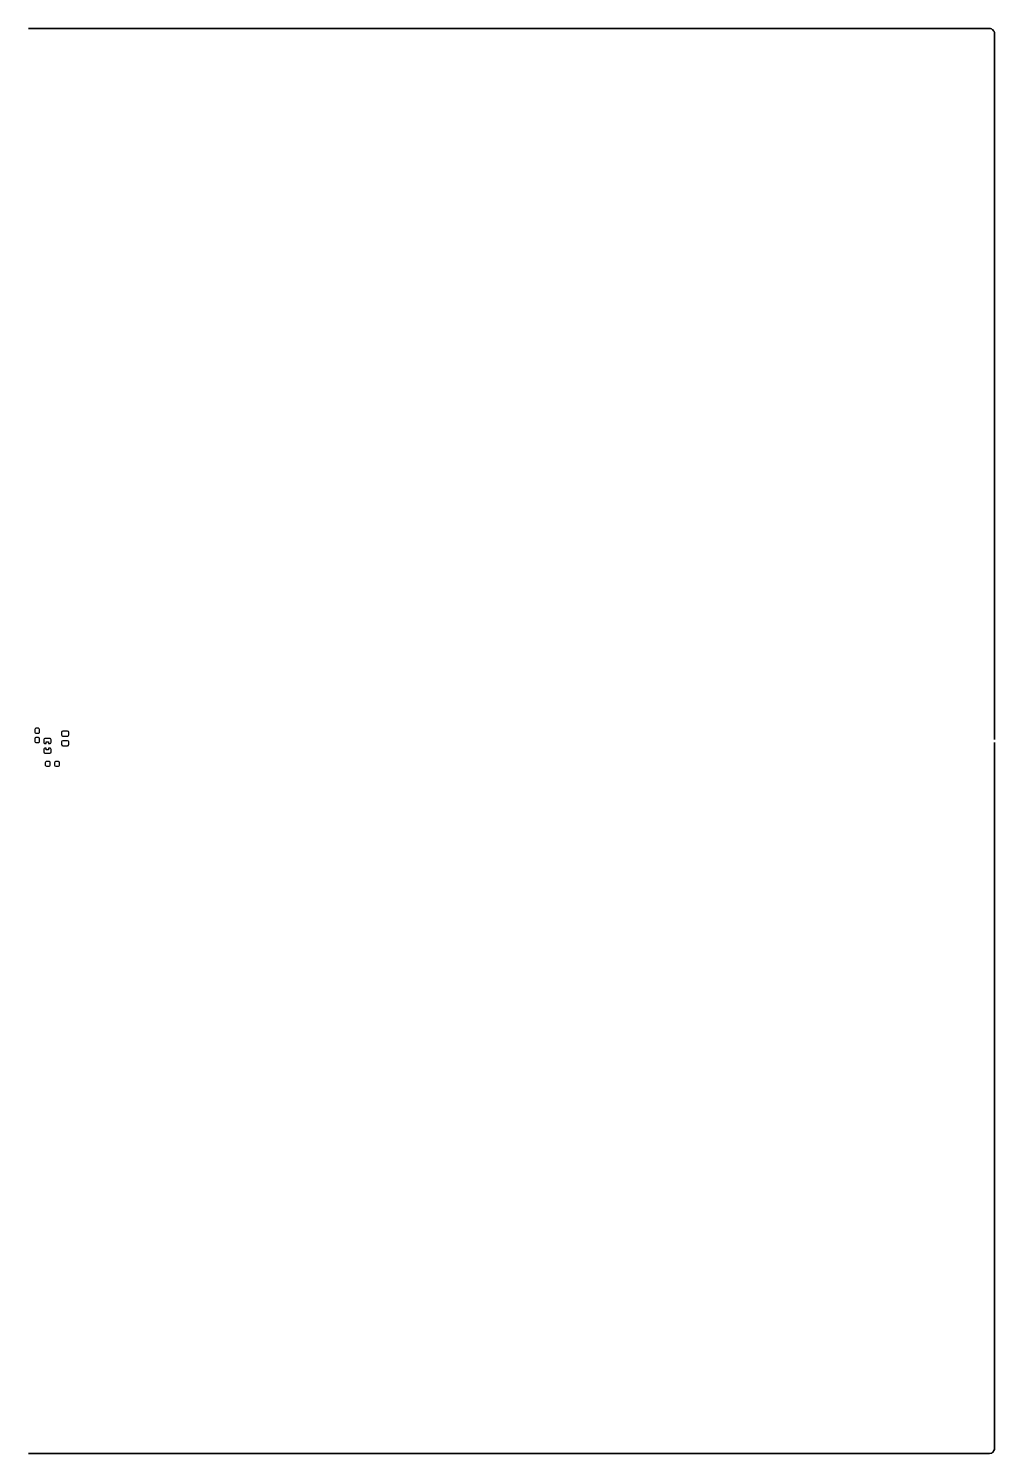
# Model space of a CAD drawing. Extents: x -190 to 190, y -140 to 140.
# Drawn here: x 0.3 to 190, y -140 to 140 of the extents above; entities that cross this region are included whole.
import ezdxf

# ---------------------------------------------------------------- set-up
doc = ezdxf.new("R2010")
doc.units = 0
doc.header["$MEASUREMENT"] = 0
doc.layers.get('0').update_dxf_attribs({"linetype": 'CONTINUOUS'})

msp = doc.modelspace()

# ---------------------------------------------------------------- linework, layer by layer
for points in [[(190.000996, 139, 0.414214), (189, 140.000996), (189, 140.000996), (0.3, 140.000996), (0.3, 140.000996), (0.299, 140), (0.299, 140), (0.3, 139.999004), (0.3, 139.999004), (189, 139.999004), (189, 139.999004, -0.414214), (189.999004, 139), (189.999004, 139), (189.999004, 0.3), (189.999004, 0.3), (190, 0.299), (190, 0.299), (190.000996, 0.3), (190.000996, 0.3), (190.000996, 139)], [(0.299999, 139.99999), (189, 139.99999), (189, 139.99999, -0.414214), (190, 139), (190, 139), (190, 0.299993)], [(2.475, 2.251, 0.414212), (2.237, 2.489), (2.237, 2.489), (1.762, 2.489), (1.762, 2.489, 0.412987), (1.524, 2.251), (1.524, 2.251), (1.524, 1.752), (1.524, 1.752, 0.414212), (1.762, 1.514), (1.762, 1.514), (2.237, 1.514), (2.237, 1.514, 0.415447), (2.475, 1.752), (2.475, 1.752), (2.475, 2.251)], [(2.475, 0.426, 0.414212), (2.237, 0.664), (2.237, 0.664), (1.762, 0.664), (1.762, 0.664, 0.412987), (1.524, 0.426), (1.524, 0.426), (1.524, -0.073), (1.524, -0.073, 0.414212), (1.762, -0.311), (1.762, -0.311), (2.237, -0.311), (2.237, -0.311, 0.415447), (2.475, -0.073), (2.475, -0.073), (2.475, 0.426)], [(4.725, 0.25, 0.414214), (4.475, 0.5), (4.475, 0.5), (3.525, 0.5), (3.525, 0.5, 0.395542), (3.276, 0.266), (3.276, 0.266), (3.275, 0.265), (3.275, 0.265), (3.275, -0.25), (3.275, -0.25, 0.414214), (3.525, -0.5), (3.525, -0.5), (3.758, -0.5), (3.758, -0.5), (3.758, -0.167), (3.758, -0.167), (4.242, -0.167), (4.242, -0.167), (4.242, -0.5), (4.242, -0.5), (4.475, -0.5), (4.475, -0.5, 0.414214), (4.725, -0.25), (4.725, -0.25), (4.725, 0.25)], [(8.2, 1.682, 0.413614), (7.956, 1.926), (7.956, 1.926), (7.044, 1.926), (7.044, 1.926, 0.413614), (6.8, 1.682), (6.8, 1.682), (6.8, 1.195), (6.8, 1.195, 0.414814), (7.044, 0.951), (7.044, 0.951), (7.956, 0.951), (7.956, 0.951, 0.414814), (8.2, 1.195), (8.2, 1.195), (8.2, 1.682)], [(8.2, -0.193, 0.413614), (7.956, 0.051), (7.956, 0.051), (7.044, 0.051), (7.044, 0.051, 0.413614), (6.8, -0.193), (6.8, -0.193), (6.8, -0.68), (6.8, -0.68, 0.414814), (7.044, -0.924), (7.044, -0.924), (7.956, -0.924), (7.956, -0.924, 0.414814), (8.2, -0.68), (8.2, -0.68), (8.2, -0.193)], [(190, -0.299), (189.999004, -0.3), (189.999004, -0.3), (189.999004, -139), (189.999004, -139, -0.414214), (189, -139.999004), (189, -139.999004), (0.3, -139.999004), (0.3, -139.999004), (0.299, -140), (0.299, -140), (0.3, -140.000996), (0.3, -140.000996), (189, -140.000996), (189, -140.000996), (189.045, -140), (189.045, -140, 0.401103), (190.000996, -139), (190.000996, -139), (190.000996, -0.3), (190.000996, -0.3), (190, -0.299)], [(190, -0.300007), (190, -139.00001), (190, -139.00001, -0.414214), (189, -140), (189, -140), (0.299999, -140)], [(4.725, -1.649, 0.414214), (4.475, -1.399), (4.475, -1.399), (4.242, -1.399), (4.242, -1.399), (4.242, -1.732), (4.242, -1.732), (3.758, -1.732), (3.758, -1.732), (3.758, -1.399), (3.758, -1.399), (3.525, -1.399), (3.525, -1.399, 0.395542), (3.276, -1.633), (3.276, -1.633), (3.275, -1.634), (3.275, -1.634), (3.275, -2.149), (3.275, -2.149, 0.414213), (3.525, -2.399), (3.525, -2.399), (4.475, -2.399), (4.475, -2.399, 0.414213), (4.725, -2.149), (4.725, -2.149), (4.725, -1.649)], [(4.576, -4.262, 0.414214), (4.338, -4.024), (4.338, -4.024), (3.838, -4.024), (3.838, -4.024, 0.414214), (3.6, -4.262), (3.6, -4.262), (3.6, -4.736), (3.6, -4.736, 0.414212), (3.838, -4.974), (3.838, -4.974), (4.338, -4.974), (4.338, -4.974, 0.414212), (4.576, -4.736), (4.576, -4.736), (4.576, -4.262)], [(6.401, -4.262, 0.414213), (6.163, -4.024), (6.163, -4.024), (5.663, -4.024), (5.663, -4.024, 0.414215), (5.425, -4.262), (5.425, -4.262), (5.425, -4.736), (5.425, -4.736, 0.414213), (5.663, -4.974), (5.663, -4.974), (6.163, -4.974), (6.163, -4.974, 0.414212), (6.401, -4.736), (6.401, -4.736), (6.401, -4.262)]]:
    msp.add_lwpolyline(points, format="xyb")

doc.saveas('drawing.dxf')
